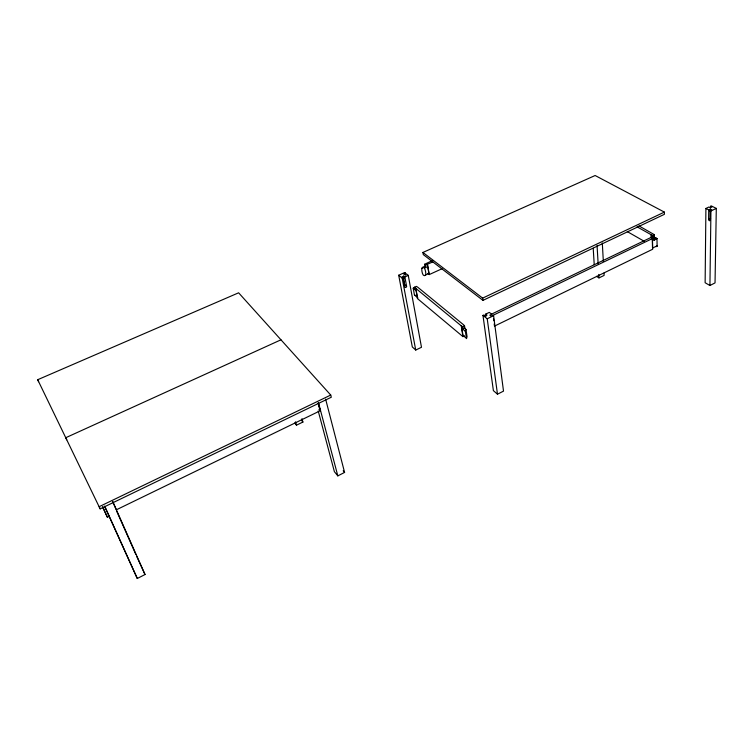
<?xml version="1.0" encoding="UTF-8"?>
<svg xmlns="http://www.w3.org/2000/svg" width="754" height="754" viewBox="0 0 754 754"><rect width="100%" height="100%" fill="white"/><g stroke="black" fill="none" stroke-linecap="round" stroke-linejoin="round"><path stroke-width="1.13" d="M705.904 208.453L705.131 282.741L709.929 285.512L715.037 282.901L716.3 208.396L711.248 205.889L710.409 206.294L711.908 207.039L710.409 207.755L708.911 207.011L705.904 208.453L708.722 209.866L710.325 209.103L711.738 209.81L710.136 210.583L710.014 220.159A0.99 0.603 62.8 0 1 709.297 220.639A0.99 0.603 62.8 0 1 708.609 219.433L708.722 209.866M710.325 209.103L710.287 211.77A0.99 0.613 63.1 0 1 710.654 211.205M709.929 285.512L710.937 210.979L716.3 208.396M403.814 276.058L404.86 276.925L406.585 286.171A0.99 0.754 -50.2 0 1 405.888 287.378A0.99 0.754 -50.2 0 1 404.889 286.944L403.154 277.698L402.108 276.831L403.814 276.058L404.295 278.641L403.371 277.877L404.615 284.531L403.776 285.304M415.954 295.775L414.446 294.918L413.22 288.198L414.087 287.415L415.454 287.651M421.872 268.254C424.945 264.946 426.198 273.221 425.699 274.937C422.608 278.217 421.401 269.96 421.872 268.254C422.768 265.757 428.498 266.134 424.549 268.292M656.923 246.256L657.13 245.738M657.083 245.955L656.395 246.567M104.495 506.113L137.285 578.488L145.022 574.529L112.817 501.759M318.216 410.958L334.38 471.646L337.83 475.878L344.587 472.428L325.634 399.168M485.755 314.088L487.027 315.078L485.237 315.935L483.974 314.946L482.965 315.426L493.389 390.629L497.48 394.201L503.512 391.119L493.597 315.7L492.918 315.172L491.024 316.086L489.817 315.153L491.712 314.239L489.318 312.382L485.755 314.088L486.047 316.246M102.808 507.451L107.388 517.235L109.471 516.217M294.691 422.956L296.501 425.171L302.901 422.052L301.958 418.687M596.518 276.341L598.978 277.915L604.114 275.417L603.992 273.099M708.609 219.433L710.598 218.472M318.282 403.126L320.29 410.723L116.342 509.808L112.77 501.759M653.322 239.075A1.008 0.575 63.4 0 1 654.02 240.319L656.932 238.575M37.7 379.714L100.159 508.875L331.289 397.245L330.733 395.049L238.622 292.806L37.7 379.714L38.624 381.731M465.981 329.432L465.312 331.015L466.509 338.603L467.065 336.699L465.981 329.432L464.954 328.593L464.539 325.879L463.531 324.748L417.688 287.17L416.387 286.379L414.662 287.17L415.746 288.066L417.405 298.546L462.928 336.623L464.426 335.898M415.529 288.16L461.26 325.841L462.73 326.746L464.539 325.879M636.998 226.794L651.154 234.72L652.794 235.437L654.368 234.683L654.425 237.359L656.979 238.801L657.111 245.832L652.512 248.066L652.285 238.434L653.963 237.633L654.02 240.319M405.294 272.967L404.747 272.514L398.696 275.238L412.315 346.953L415.727 350.054L421.486 347.283L408.272 275.38L406.283 273.768L404.483 274.579L403.494 273.777L405.294 272.967L405.727 275.267M491.561 314.126L650.749 237.576L652.596 236.86L653.963 237.633M493.069 315.295L652.455 238.537L652.71 249.225L494.492 326.096L494.2 323.928M482.965 315.426L487.225 318.772L493.597 315.7M330.733 395.049L99.17 506.688L100.159 508.875M482.956 300.375L664.415 214.315L664.378 212.1L595.132 175.512L422.928 252.449L423.296 254.588L482.956 300.375L482.654 298.122L422.928 252.449M482.654 298.122L664.378 212.1M280.969 339.809L65.777 437.706L66.729 439.808M425.699 274.937L428.922 273.466L427.348 264.249L425.576 265.059L424.568 264.268L432.645 260.469M427.961 273.598L429.214 274.588L442.004 268.754M398.696 275.238L402.193 278.132L403.154 277.698M404.86 276.925L408.272 275.38M427.348 264.249L432.843 261.93M654.453 238.283L656.762 238.462M656.715 246.332L656.046 246.643M654.755 238.141L655.48 238.028M656.234 238.057L656.913 238.669M710.136 210.583L710.937 210.979M638.94 225.88L654.368 234.683M627.29 231.61L644.378 241.365M413.22 288.198L415.134 289.772A1.018 0.763 -50.5 0 1 415.171 289.3M462.73 326.746L463.144 329.46L465.341 331.27M404.615 284.531L406.585 286.171M414.446 294.918L417.433 297.415A1.008 0.763 -50.2 0 0 417.989 297.934M461.486 325.728L462.984 335.436L466.406 338.292M319.055 409.29L320.29 410.723M301.685 420.581L302.901 422.052M343.202 470.741L344.587 472.428M319.338 409.384L319.903 409.94L318.16 402.994M428.159 273.372L428.79 273.975L428.922 273.466M145.022 574.529L136.804 556.612M102.553 506.537L107.388 517.235M105.023 506.829L137.285 578.488M116.474 510.703L135.852 554.473M295.54 421.806L296.501 425.171M318.452 402.627L337.83 475.878M402.193 278.132L415.727 350.054M414.662 287.17L415.134 289.772M415.935 289.102L417.245 296.379M424.568 264.268L425.002 266.841M425.576 265.059L426.01 267.623M427.48 264.352L429.214 274.588M461.26 325.841L462.928 336.623M487.225 318.772L497.48 394.201M493.493 318.537L493.776 320.695M593.209 248.264L594.227 264.711M597.055 245.446L598.158 264.004M598.77 274.437L598.978 277.915M602.305 242.958L603.341 261.506M651.352 234.626L651.428 237.83M651.154 234.72L651.23 237.925M652.794 235.437L652.86 238.123M463.144 329.46A1.084 0.773 -50.2 0 1 463.917 328.16A1.084 0.773 -50.2 0 1 464.954 328.593M463.776 335.945A1.074 0.773 -50 0 1 462.984 335.436M403.07 278.33A0.999 0.763 -50.6 0 1 404.295 278.641M652.879 237.887A1.027 0.66 -57.5 0 1 654.425 237.359"/></g></svg>
